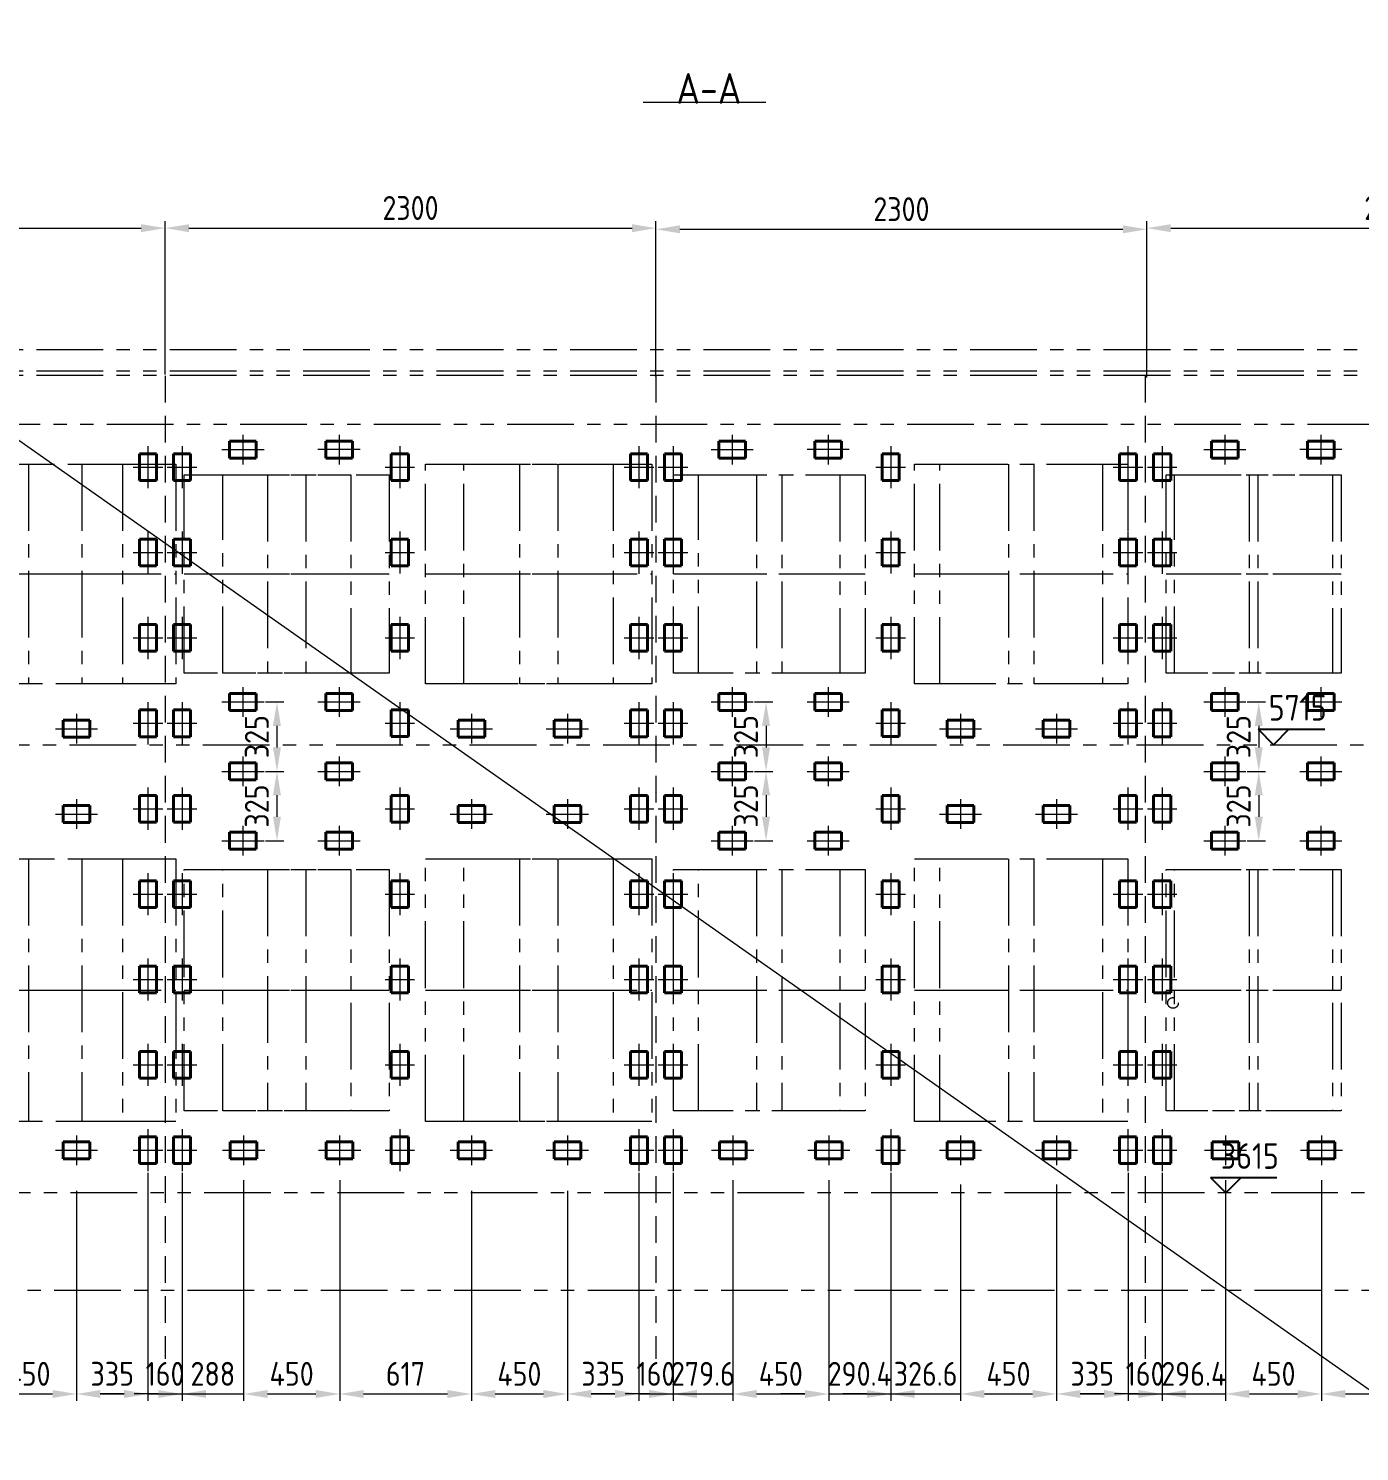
# Model space of a CAD drawing. Header units: millimetres. Extents: x 52110 to 400893, y -153728 to 31997.
# Drawn here: x 219221 to 225457, y -98091 to -91424 of the extents above; entities that cross this region are included whole.
import ezdxf
from ezdxf.enums import TextEntityAlignment as Align

# ---------------------------------------------------------------- set-up
doc = ezdxf.new("R2010")
doc.units = ezdxf.units.MM
doc.header["$LTSCALE"] = 500
for name, pattern in [('CENTER', [2, 1.25, -0.25, 0.25, -0.25]), ('DASHED2', [0.375, 0.25, -0.125]), ('PHANTOM2', [1.25, 0.625, -0.125, 0.125, -0.125, 0.125, -0.125])]:
    doc.linetypes.add(name, pattern=pattern)
for name, color, linetype, lineweight in [('2D', 4, 'PHANTOM2', 20), ('BIAOZHU', 3, 'Continuous', 25), ('SHI', 7, 'Continuous', 40), ('WEN', 3, 'Continuous', 20), ('XU', 6, 'DASHED2', 20), ('ZHONG', 1, 'CENTER', 20)]:
    doc.layers.add(name, color=color, linetype=linetype, lineweight=lineweight)
doc.styles.add('GB', font='gbenor.shx', dxfattribs={"bigfont": 'gbcbig.shx'})
doc.dimstyles.new('ISO-25$0', dxfattribs={"dimscale": 40, "dimtxt": 3.5, "dimasz": 3.5, "dimexe": 1, "dimexo": 0.2, "dimgap": 1.2, "dimtad": 1, "dimtoh": 1, "dimdec": 1, "dimzin": 9, "dimdsep": 46, "dimtxsty": 'GB', "dimcen": 0, "dimclrd": 3, "dimclre": 3, "dimclrt": 256, "dimadec": 0, "dimazin": 2, "dimtfac": 1, "dimtdec": 1, "dimtix": 1, "dimtmove": 0, "dimatfit": 3, "dimldrblk": 'DOTSMALL', "dimfxl": 0, "dimlwd": -1, "dimlwe": 20, "dimarcsym": 0})

# ---------------------------------------------------------------- blocks, each defined once
blk = doc.blocks.new('正标高')
at = {"layer": 'BIAOZHU'}
for p, q in [((-2.4, 2.4), (8, 2.4)), ((-2.4, 2.4), (0, 0)), ((2.4, 2.4), (0, 0))]:
    blk.add_line(p, q, dxfattribs=at)
at = {"layer": 'BIAOZHU', "style": 'GB'}
blk.add_attdef('1000', (-0.7624, 3.76), '', height=4, dxfattribs=at)
at = {"layer": 'BIAOZHU', "style": 'GB', "flags": 10}
blk.add_attdef('+', (-3.12, 3.76), '', height=4, dxfattribs=at)
blk = doc.blocks.new('A$C757A3AD5')
at = {"layer": '2D'}
for points in [[(1020, 3140), (1900, 3140), (1900, 2110), (1020, 2110)], [(-110, 3090), (670, 3090), (670, 2160), (-110, 2160)], [(1020, 1290), (1900, 1290), (1900, 60), (1020, 60)], [(-110, 1240), (670, 1240), (670, 110), (-110, 110)]]:
    blk.add_lwpolyline(points, close=True, dxfattribs=at)
at = {"layer": 'ZHONG', "color": 1, "ltscale": 0.5}
for p, q in [((1460, 3140), (1460, 2110)), ((280, 3090), (280, 2160)), ((-110, 2625), (670, 2625)), ((1020, 2625), (1900, 2625)), ((1460, 1290), (1460, 60)), ((280, 1240), (280, 110)), ((-110, 675), (670, 675)), ((1020, 675), (1900, 675))]:
    blk.add_line(p, q, dxfattribs=at)
blk = doc.blocks.new('A$C35DD0C39')
at = {"layer": '2D'}
for p, q in [((21486, 4416), (296, 4416)), ((21486, 4316), (0, 4316)), ((21486, 4296), (296, 4296)), ((21191, 4066), (296, 4066)), ((703, 2566), (20730.9, 2566)), ((21021, 466), (470, 466)), ((6, 10), (21491, 10))]:
    blk.add_line(p, q, dxfattribs=at)
at = {"layer": 'SHI'}
ref = blk.add_blockref('正标高', (13620.5, 466), dxfattribs=dict(at, xscale=30, yscale=30, zscale=30))
ref.add_attrib('1000', '3615', (13597.6, 578.8), dxfattribs={"layer": 'BIAOZHU', "height": 120, "style": 'GB'})
at = {"layer": 'WEN'}
for p in [(6801, 741), (9031, 741), (11261, 741), (13491, 741)]:
    blk.add_blockref('A$C757A3AD5', p, dxfattribs=at)
at = {"layer": 'WEN', "style": 'GB'}
blk.add_text('A-A', height=144, dxfattribs=at).set_placement((11199, 5640.7), align=Align.MIDDLE)
blk = doc.blocks.new('A$C5B802F15')
at = {"layer": 'SHI', "color": 3}
for p, q in [((3680.1, 2810.6), (3760.1, 2810.6)), ((3680.1, 2685.6), (3680.1, 2810.6)), ((3760.1, 2810.6), (3760.1, 2685.6)), ((3760.1, 2685.6), (3680.1, 2685.6))]:
    blk.add_line(p, q, dxfattribs=at)
at = {"layer": 'ZHONG'}
for p, q in [((3720.1, 2846.8), (3720.1, 2649.3)), ((3650.7, 2748.1), (3789.6, 2748.1))]:
    blk.add_line(p, q, dxfattribs=at)
blk = doc.blocks.new('A$C437F63FB')
at = {"layer": 'XU'}
blk.add_line((149.5, 2283.5), (149.5, -2322.7), dxfattribs=at)
at = {"layer": 'WEN'}
for p in [(-3650.7, -893), (-3490.7, -893), (-3650.7, -1293), (-3490.7, -1293), (-3650.7, -1693), (-3490.7, -1693), (-3650.7, -2093), (-3650.7, -2093), (-3490.7, -2093), (-3490.7, -2093), (-3650.7, -2493), (-3490.7, -2493), (-3650.7, -2893), (-3490.7, -2893), (-3650.7, -3293), (-3490.7, -3293), (-3650.7, -3693), (-3490.7, -3693), (-3650.7, -4093), (-3490.7, -4093)]:
    blk.add_blockref('A$C5B802F15', p, dxfattribs=at)
blk = doc.blocks.new('A$C28FB080F')
at = {"layer": 'WEN'}
for p in [(-3650.7, 745.4), (-3650.7, 345.4), (-3650.7, -54.6), (-3650.7, -454.6), (-3650.7, -454.6), (-3650.7, -854.6), (-3650.7, -1254.6), (-3650.7, -1654.6), (-3650.7, -2054.6), (-3650.7, -2454.6)]:
    blk.add_blockref('A$C5B802F15', p, dxfattribs=at)
blk = doc.blocks.new('*D742')
at = {"layer": 'Defpoints', "color": 0}
for p in [(219860.7, -92359.5), (217560.7, -93051.1), (219860.7, -93051.1)]:
    blk.add_point(p, dxfattribs=at)
at = {"layer": 'WEN', "color": 3, "linetype": 'ByBlock', "lineweight": 20}
for p, q in [((217560.7, -93044.7), (217560.7, -92327.5)), ((219860.7, -93044.7), (219860.7, -92327.5))]:
    blk.add_line(p, q, dxfattribs=at)
at = {"layer": 'WEN', "color": 3, "linetype": 'ByBlock'}
blk.add_line((217672.7, -92359.5), (219748.7, -92359.5), dxfattribs=at)
at = {"layer": 'WEN', "color": 3}
for points in [[(217672.7, -92340.9), (217672.7, -92378.2), (217560.7, -92359.5)], [(219748.7, -92340.9), (219748.7, -92378.2), (219860.7, -92359.5)]]:
    blk.add_solid(points, dxfattribs=at)
at = {"layer": 'WEN', "insert": (218710.7, -92265.1), "char_height": 112, "attachment_point": 5, "style": 'GB'}
blk.add_mtext('2300', dxfattribs=at)
blk = doc.blocks.new('_DotSmall')
at = {"color": 0, "linetype": 'ByBlock', "const_width": 0.5}
blk.add_lwpolyline([(-0.0625, 0, 1), (0.0625, 0, 1)], format="xyb", close=True, dxfattribs=at)
blk = doc.blocks.new('*D743')
at = {"layer": 'Defpoints', "color": 0}
for p in [(222160.7, -92359.5), (219860.7, -93051.1), (222160.7, -93060.6)]:
    blk.add_point(p, dxfattribs=at)
at = {"layer": 'WEN', "color": 3, "linetype": 'ByBlock', "lineweight": 20}
for p, q in [((219860.7, -93044.7), (219860.7, -92327.5)), ((222160.7, -93054.2), (222160.7, -92327.5))]:
    blk.add_line(p, q, dxfattribs=at)
at = {"layer": 'WEN', "color": 3, "linetype": 'ByBlock'}
blk.add_line((219972.7, -92359.5), (222048.7, -92359.5), dxfattribs=at)
at = {"layer": 'WEN', "color": 3}
for points in [[(219972.7, -92340.9), (219972.7, -92378.2), (219860.7, -92359.5)], [(222048.7, -92340.9), (222048.7, -92378.2), (222160.7, -92359.5)]]:
    blk.add_solid(points, dxfattribs=at)
at = {"layer": 'WEN', "insert": (221010.7, -92265.1), "char_height": 112, "attachment_point": 5, "style": 'GB'}
blk.add_mtext('2300', dxfattribs=at)
blk = doc.blocks.new('*D745')
at = {"layer": 'Defpoints', "color": 0}
for p in [(224460.7, -92365), (222160.7, -93056.5), (224460.7, -93066)]:
    blk.add_point(p, dxfattribs=at)
at = {"layer": 'WEN', "color": 3, "linetype": 'ByBlock', "lineweight": 20}
for p, q in [((222160.7, -93050.1), (222160.7, -92333)), ((224460.7, -93059.6), (224460.7, -92333))]:
    blk.add_line(p, q, dxfattribs=at)
at = {"layer": 'WEN', "color": 3, "linetype": 'ByBlock'}
blk.add_line((222272.7, -92365), (224348.7, -92365), dxfattribs=at)
at = {"layer": 'WEN', "color": 3}
for points in [[(222272.7, -92346.3), (222272.7, -92383.6), (222160.7, -92365)], [(224348.7, -92346.3), (224348.7, -92383.6), (224460.7, -92365)]]:
    blk.add_solid(points, dxfattribs=at)
at = {"layer": 'WEN', "insert": (223310.7, -92270.6), "char_height": 112, "attachment_point": 5, "style": 'GB'}
blk.add_mtext('2300', dxfattribs=at)
blk = doc.blocks.new('*D746')
at = {"layer": 'Defpoints', "color": 0}
for p in [(226760.7, -92359.5), (224460.7, -93051.1), (226760.7, -93060.6)]:
    blk.add_point(p, dxfattribs=at)
at = {"layer": 'WEN', "color": 3, "linetype": 'ByBlock', "lineweight": 20}
for p, q in [((224460.7, -93044.7), (224460.7, -92327.5)), ((226760.7, -93054.2), (226760.7, -92327.5))]:
    blk.add_line(p, q, dxfattribs=at)
at = {"layer": 'WEN', "color": 3, "linetype": 'ByBlock'}
blk.add_line((224572.7, -92359.5), (226648.7, -92359.5), dxfattribs=at)
at = {"layer": 'WEN', "color": 3}
for points in [[(224572.7, -92340.9), (224572.7, -92378.2), (224460.7, -92359.5)], [(226648.7, -92340.9), (226648.7, -92378.2), (226760.7, -92359.5)]]:
    blk.add_solid(points, dxfattribs=at)
at = {"layer": 'WEN', "insert": (225610.7, -92265.1), "char_height": 112, "attachment_point": 5, "style": 'GB'}
blk.add_mtext('2300', dxfattribs=at)
blk = doc.blocks.new('A$C211F6658')
at = {"layer": 'SHI'}
for p, q in [((-62.5, 40), (-62.5, -40)), ((62.5, 40), (-62.5, 40)), ((62.5, -40), (62.5, 40)), ((-62.5, -40), (62.5, -40))]:
    blk.add_line(p, q, dxfattribs=at)
at = {"layer": 'ZHONG'}
for p, q in [((0, 69.5), (0, -69.5)), ((-98.7, 0), (98.7, 0))]:
    blk.add_line(p, q, dxfattribs=at)
blk = doc.blocks.new('*D780')
at = {"layer": 'Defpoints', "color": 0}
for p in [(218995.7, -96834.5), (219445.7, -96864), (219445.7, -97821.6)]:
    blk.add_point(p, dxfattribs=at)
at = {"layer": 'WEN', "color": 3, "linetype": 'ByBlock', "lineweight": 20}
for p, q in [((218995.7, -96840.9), (218995.7, -97853.6)), ((219445.7, -96870.4), (219445.7, -97853.6))]:
    blk.add_line(p, q, dxfattribs=at)
at = {"layer": 'WEN', "color": 3, "linetype": 'ByBlock'}
blk.add_line((219107.7, -97821.6), (219333.7, -97821.6), dxfattribs=at)
at = {"layer": 'WEN', "color": 3}
for points in [[(219107.7, -97803), (219107.7, -97840.3), (218995.7, -97821.6)], [(219333.7, -97803), (219333.7, -97840.3), (219445.7, -97821.6)]]:
    blk.add_solid(points, dxfattribs=at)
at = {"layer": 'WEN', "insert": (219220.7, -97727.2), "char_height": 112, "attachment_point": 5, "style": 'GB'}
blk.add_mtext('450', dxfattribs=at)
blk = doc.blocks.new('*D781')
at = {"layer": 'Defpoints', "color": 0}
for p in [(219780.7, -96778.3), (219445.7, -96864), (219780.7, -97821.6)]:
    blk.add_point(p, dxfattribs=at)
at = {"layer": 'WEN', "color": 3, "linetype": 'ByBlock', "lineweight": 20}
for p, q in [((219780.7, -96784.7), (219780.7, -97853.6)), ((219445.7, -96870.4), (219445.7, -97853.6))]:
    blk.add_line(p, q, dxfattribs=at)
at = {"layer": 'WEN', "color": 3, "linetype": 'ByBlock'}
blk.add_line((219557.7, -97821.6), (219668.7, -97821.6), dxfattribs=at)
at = {"layer": 'WEN', "color": 3}
for points in [[(219557.7, -97803), (219557.7, -97840.3), (219445.7, -97821.6)], [(219668.7, -97803), (219668.7, -97840.3), (219780.7, -97821.6)]]:
    blk.add_solid(points, dxfattribs=at)
at = {"layer": 'WEN', "insert": (219613.2, -97727.2), "char_height": 112, "attachment_point": 5, "style": 'GB'}
blk.add_mtext('335', dxfattribs=at)
blk = doc.blocks.new('*D782')
at = {"layer": 'Defpoints', "color": 0}
for p in [(219780.7, -96778.3), (219940.7, -96778.3), (219940.7, -97821.6)]:
    blk.add_point(p, dxfattribs=at)
at = {"layer": 'WEN', "color": 3, "linetype": 'ByBlock', "lineweight": 20}
for p, q in [((219780.7, -96784.7), (219780.7, -97853.6)), ((219940.7, -96784.7), (219940.7, -97853.6))]:
    blk.add_line(p, q, dxfattribs=at)
at = {"layer": 'WEN', "color": 3, "linetype": 'ByBlock'}
for p, q in [((219668.7, -97821.6), (219556.7, -97821.6)), ((219780.7, -97821.6), (219940.7, -97821.6)), ((220052.7, -97821.6), (220164.7, -97821.6))]:
    blk.add_line(p, q, dxfattribs=at)
at = {"layer": 'WEN', "color": 3}
for points in [[(219668.7, -97803), (219668.7, -97840.3), (219780.7, -97821.6)], [(220052.7, -97803), (220052.7, -97840.3), (219940.7, -97821.6)]]:
    blk.add_solid(points, dxfattribs=at)
at = {"layer": 'WEN', "insert": (219860.7, -97727.2), "char_height": 112, "attachment_point": 5, "style": 'GB'}
blk.add_mtext('160', dxfattribs=at)
blk = doc.blocks.new('*D783')
at = {"layer": 'Defpoints', "color": 0}
for p in [(219940.7, -96778.3), (220228.8, -96814), (220228.8, -97821.6)]:
    blk.add_point(p, dxfattribs=at)
at = {"layer": 'WEN', "color": 3, "linetype": 'ByBlock', "lineweight": 20}
for p, q in [((219940.7, -96784.7), (219940.7, -97853.6)), ((220228.8, -96820.4), (220228.8, -97853.6))]:
    blk.add_line(p, q, dxfattribs=at)
at = {"layer": 'WEN', "color": 3, "linetype": 'ByBlock'}
for p, q in [((219828.7, -97821.6), (219716.7, -97821.6)), ((219940.7, -97821.6), (220228.8, -97821.6)), ((220340.8, -97821.6), (220452.8, -97821.6))]:
    blk.add_line(p, q, dxfattribs=at)
at = {"layer": 'WEN', "color": 3}
for points in [[(219828.7, -97803), (219828.7, -97840.3), (219940.7, -97821.6)], [(220340.8, -97803), (220340.8, -97840.3), (220228.8, -97821.6)]]:
    blk.add_solid(points, dxfattribs=at)
at = {"layer": 'WEN', "insert": (220084.7, -97727.2), "char_height": 112, "attachment_point": 5, "style": 'GB'}
blk.add_mtext('288', dxfattribs=at)
blk = doc.blocks.new('*D784')
at = {"layer": 'Defpoints', "color": 0}
for p in [(220228.8, -96814), (220678.8, -96814), (220678.8, -97821.6)]:
    blk.add_point(p, dxfattribs=at)
at = {"layer": 'WEN', "color": 3, "linetype": 'ByBlock', "lineweight": 20}
for p, q in [((220228.8, -96820.4), (220228.8, -97853.6)), ((220678.8, -96820.4), (220678.8, -97853.6))]:
    blk.add_line(p, q, dxfattribs=at)
at = {"layer": 'WEN', "color": 3, "linetype": 'ByBlock'}
blk.add_line((220340.8, -97821.6), (220566.8, -97821.6), dxfattribs=at)
at = {"layer": 'WEN', "color": 3}
for points in [[(220340.8, -97803), (220340.8, -97840.3), (220228.8, -97821.6)], [(220566.8, -97803), (220566.8, -97840.3), (220678.8, -97821.6)]]:
    blk.add_solid(points, dxfattribs=at)
at = {"layer": 'WEN', "insert": (220453.8, -97727.2), "char_height": 112, "attachment_point": 5, "style": 'GB'}
blk.add_mtext('450', dxfattribs=at)
blk = doc.blocks.new('*D785')
at = {"layer": 'Defpoints', "color": 0}
for p in [(220678.8, -96814), (221295.7, -96864), (221295.7, -97821.6)]:
    blk.add_point(p, dxfattribs=at)
at = {"layer": 'WEN', "color": 3, "linetype": 'ByBlock', "lineweight": 20}
for p, q in [((220678.8, -96820.4), (220678.8, -97853.6)), ((221295.7, -96870.4), (221295.7, -97853.6))]:
    blk.add_line(p, q, dxfattribs=at)
at = {"layer": 'WEN', "color": 3, "linetype": 'ByBlock'}
blk.add_line((220790.8, -97821.6), (221183.7, -97821.6), dxfattribs=at)
at = {"layer": 'WEN', "color": 3}
for points in [[(220790.8, -97803), (220790.8, -97840.3), (220678.8, -97821.6)], [(221183.7, -97803), (221183.7, -97840.3), (221295.7, -97821.6)]]:
    blk.add_solid(points, dxfattribs=at)
at = {"layer": 'WEN', "insert": (220987.2, -97727.2), "char_height": 112, "attachment_point": 5, "style": 'GB'}
blk.add_mtext('617', dxfattribs=at)
blk = doc.blocks.new('*D786')
at = {"layer": 'Defpoints', "color": 0}
for p in [(221295.7, -96864), (221745.7, -96864), (221745.7, -97821.6)]:
    blk.add_point(p, dxfattribs=at)
at = {"layer": 'WEN', "color": 3, "linetype": 'ByBlock', "lineweight": 20}
for p, q in [((221295.7, -96870.4), (221295.7, -97853.6)), ((221745.7, -96870.4), (221745.7, -97853.6))]:
    blk.add_line(p, q, dxfattribs=at)
at = {"layer": 'WEN', "color": 3, "linetype": 'ByBlock'}
blk.add_line((221407.7, -97821.6), (221633.7, -97821.6), dxfattribs=at)
at = {"layer": 'WEN', "color": 3}
for points in [[(221407.7, -97803), (221407.7, -97840.3), (221295.7, -97821.6)], [(221633.7, -97803), (221633.7, -97840.3), (221745.7, -97821.6)]]:
    blk.add_solid(points, dxfattribs=at)
at = {"layer": 'WEN', "insert": (221520.7, -97727.2), "char_height": 112, "attachment_point": 5, "style": 'GB'}
blk.add_mtext('450', dxfattribs=at)
blk = doc.blocks.new('*D787')
at = {"layer": 'Defpoints', "color": 0}
for p in [(222080.7, -96778.3), (221745.7, -96864), (222080.7, -97821.6)]:
    blk.add_point(p, dxfattribs=at)
at = {"layer": 'WEN', "color": 3, "linetype": 'ByBlock', "lineweight": 20}
for p, q in [((222080.7, -96784.7), (222080.7, -97853.6)), ((221745.7, -96870.4), (221745.7, -97853.6))]:
    blk.add_line(p, q, dxfattribs=at)
at = {"layer": 'WEN', "color": 3, "linetype": 'ByBlock'}
blk.add_line((221857.7, -97821.6), (221968.7, -97821.6), dxfattribs=at)
at = {"layer": 'WEN', "color": 3}
for points in [[(221857.7, -97803), (221857.7, -97840.3), (221745.7, -97821.6)], [(221968.7, -97803), (221968.7, -97840.3), (222080.7, -97821.6)]]:
    blk.add_solid(points, dxfattribs=at)
at = {"layer": 'WEN', "insert": (221913.2, -97727.2), "char_height": 112, "attachment_point": 5, "style": 'GB'}
blk.add_mtext('335', dxfattribs=at)
blk = doc.blocks.new('*D788')
at = {"layer": 'Defpoints', "color": 0}
for p in [(222080.7, -96778.3), (222240.7, -96778.3), (222240.7, -97821.6)]:
    blk.add_point(p, dxfattribs=at)
at = {"layer": 'WEN', "color": 3, "linetype": 'ByBlock', "lineweight": 20}
for p, q in [((222080.7, -96784.7), (222080.7, -97853.6)), ((222240.7, -96784.7), (222240.7, -97853.6))]:
    blk.add_line(p, q, dxfattribs=at)
at = {"layer": 'WEN', "color": 3, "linetype": 'ByBlock'}
for p, q in [((221968.7, -97821.6), (221856.7, -97821.6)), ((222080.7, -97821.6), (222240.7, -97821.6)), ((222352.7, -97821.6), (222464.7, -97821.6))]:
    blk.add_line(p, q, dxfattribs=at)
at = {"layer": 'WEN', "color": 3}
for points in [[(221968.7, -97803), (221968.7, -97840.3), (222080.7, -97821.6)], [(222352.7, -97803), (222352.7, -97840.3), (222240.7, -97821.6)]]:
    blk.add_solid(points, dxfattribs=at)
at = {"layer": 'WEN', "insert": (222160.7, -97727.2), "char_height": 112, "attachment_point": 5, "style": 'GB'}
blk.add_mtext('160', dxfattribs=at)
blk = doc.blocks.new('*D789')
at = {"layer": 'Defpoints', "color": 0}
for p in [(222240.7, -96778.3), (222520.4, -96814), (222520.4, -97821.6)]:
    blk.add_point(p, dxfattribs=at)
at = {"layer": 'WEN', "color": 3, "linetype": 'ByBlock', "lineweight": 20}
for p, q in [((222240.7, -96784.7), (222240.7, -97853.6)), ((222520.4, -96820.4), (222520.4, -97853.6))]:
    blk.add_line(p, q, dxfattribs=at)
at = {"layer": 'WEN', "color": 3, "linetype": 'ByBlock'}
for p, q in [((222128.7, -97821.6), (222016.7, -97821.6)), ((222240.7, -97821.6), (222520.4, -97821.6)), ((222632.4, -97821.6), (222744.4, -97821.6))]:
    blk.add_line(p, q, dxfattribs=at)
at = {"layer": 'WEN', "color": 3}
for points in [[(222128.7, -97803), (222128.7, -97840.3), (222240.7, -97821.6)], [(222632.4, -97803), (222632.4, -97840.3), (222520.4, -97821.6)]]:
    blk.add_solid(points, dxfattribs=at)
at = {"layer": 'WEN', "insert": (222380.6, -97727.2), "char_height": 112, "attachment_point": 5, "style": 'GB'}
blk.add_mtext('279.6', dxfattribs=at)
blk = doc.blocks.new('*D790')
at = {"layer": 'Defpoints', "color": 0}
for p in [(222520.4, -96814), (222970.4, -96814), (222970.4, -97821.6)]:
    blk.add_point(p, dxfattribs=at)
at = {"layer": 'WEN', "color": 3, "linetype": 'ByBlock', "lineweight": 20}
for p, q in [((222520.4, -96820.4), (222520.4, -97853.6)), ((222970.4, -96820.4), (222970.4, -97853.6))]:
    blk.add_line(p, q, dxfattribs=at)
at = {"layer": 'WEN', "color": 3, "linetype": 'ByBlock'}
blk.add_line((222632.4, -97821.6), (222858.4, -97821.6), dxfattribs=at)
at = {"layer": 'WEN', "color": 3}
for points in [[(222632.4, -97803), (222632.4, -97840.3), (222520.4, -97821.6)], [(222858.4, -97803), (222858.4, -97840.3), (222970.4, -97821.6)]]:
    blk.add_solid(points, dxfattribs=at)
at = {"layer": 'WEN', "insert": (222745.4, -97727.2), "char_height": 112, "attachment_point": 5, "style": 'GB'}
blk.add_mtext('450', dxfattribs=at)
blk = doc.blocks.new('*D791')
at = {"layer": 'Defpoints', "color": 0}
for p in [(223260.7, -96778.3), (222970.4, -96814), (223260.7, -97821.6)]:
    blk.add_point(p, dxfattribs=at)
at = {"layer": 'WEN', "color": 3, "linetype": 'ByBlock', "lineweight": 20}
for p, q in [((223260.7, -96784.7), (223260.7, -97853.6)), ((222970.4, -96820.4), (222970.4, -97853.6))]:
    blk.add_line(p, q, dxfattribs=at)
at = {"layer": 'WEN', "color": 3, "linetype": 'ByBlock'}
for p, q in [((222858.4, -97821.6), (222746.4, -97821.6)), ((222970.4, -97821.6), (223260.7, -97821.6)), ((223372.7, -97821.6), (223484.7, -97821.6))]:
    blk.add_line(p, q, dxfattribs=at)
at = {"layer": 'WEN', "color": 3}
for points in [[(222858.4, -97803), (222858.4, -97840.3), (222970.4, -97821.6)], [(223372.7, -97803), (223372.7, -97840.3), (223260.7, -97821.6)]]:
    blk.add_solid(points, dxfattribs=at)
at = {"layer": 'WEN', "insert": (223115.6, -97727.2), "char_height": 112, "attachment_point": 5, "style": 'GB'}
blk.add_mtext('290.4', dxfattribs=at)
blk = doc.blocks.new('*D792')
at = {"layer": 'Defpoints', "color": 0}
for p in [(223260.7, -96778.3), (223587.4, -96834.5), (223587.4, -97821.6)]:
    blk.add_point(p, dxfattribs=at)
at = {"layer": 'WEN', "color": 3, "linetype": 'ByBlock', "lineweight": 20}
for p, q in [((223260.7, -96784.7), (223260.7, -97853.6)), ((223587.4, -96840.9), (223587.4, -97853.6))]:
    blk.add_line(p, q, dxfattribs=at)
at = {"layer": 'WEN', "color": 3, "linetype": 'ByBlock'}
for p, q in [((223148.7, -97821.6), (223036.7, -97821.6)), ((223260.7, -97821.6), (223587.4, -97821.6)), ((223699.4, -97821.6), (223811.4, -97821.6))]:
    blk.add_line(p, q, dxfattribs=at)
at = {"layer": 'WEN', "color": 3}
for points in [[(223148.7, -97803), (223148.7, -97840.3), (223260.7, -97821.6)], [(223699.4, -97803), (223699.4, -97840.3), (223587.4, -97821.6)]]:
    blk.add_solid(points, dxfattribs=at)
at = {"layer": 'WEN', "insert": (223424.1, -97727.2), "char_height": 112, "attachment_point": 5, "style": 'GB'}
blk.add_mtext('326.6', dxfattribs=at)
blk = doc.blocks.new('*D793')
at = {"layer": 'Defpoints', "color": 0}
for p in [(223587.4, -96834.5), (224037.4, -96834.5), (224037.4, -97821.6)]:
    blk.add_point(p, dxfattribs=at)
at = {"layer": 'WEN', "color": 3, "linetype": 'ByBlock', "lineweight": 20}
for p, q in [((223587.4, -96840.9), (223587.4, -97853.6)), ((224037.4, -96840.9), (224037.4, -97853.6))]:
    blk.add_line(p, q, dxfattribs=at)
at = {"layer": 'WEN', "color": 3, "linetype": 'ByBlock'}
blk.add_line((223699.4, -97821.6), (223925.4, -97821.6), dxfattribs=at)
at = {"layer": 'WEN', "color": 3}
for points in [[(223699.4, -97803), (223699.4, -97840.3), (223587.4, -97821.6)], [(223925.4, -97803), (223925.4, -97840.3), (224037.4, -97821.6)]]:
    blk.add_solid(points, dxfattribs=at)
at = {"layer": 'WEN', "insert": (223812.4, -97727.2), "char_height": 112, "attachment_point": 5, "style": 'GB'}
blk.add_mtext('450', dxfattribs=at)
blk = doc.blocks.new('*D794')
at = {"layer": 'Defpoints', "color": 0}
for p in [(224372.4, -96778.3), (224037.4, -96834.5), (224372.4, -97821.6)]:
    blk.add_point(p, dxfattribs=at)
at = {"layer": 'WEN', "color": 3, "linetype": 'ByBlock', "lineweight": 20}
for p, q in [((224372.4, -96784.7), (224372.4, -97853.6)), ((224037.4, -96840.9), (224037.4, -97853.6))]:
    blk.add_line(p, q, dxfattribs=at)
at = {"layer": 'WEN', "color": 3, "linetype": 'ByBlock'}
blk.add_line((224149.4, -97821.6), (224260.4, -97821.6), dxfattribs=at)
at = {"layer": 'WEN', "color": 3}
for points in [[(224149.4, -97803), (224149.4, -97840.3), (224037.4, -97821.6)], [(224260.4, -97803), (224260.4, -97840.3), (224372.4, -97821.6)]]:
    blk.add_solid(points, dxfattribs=at)
at = {"layer": 'WEN', "insert": (224204.9, -97727.2), "char_height": 112, "attachment_point": 5, "style": 'GB'}
blk.add_mtext('335', dxfattribs=at)
blk = doc.blocks.new('*D795')
at = {"layer": 'Defpoints', "color": 0}
for p in [(224372.4, -96778.3), (224532.4, -96778.3), (224532.4, -97821.6)]:
    blk.add_point(p, dxfattribs=at)
at = {"layer": 'WEN', "color": 3, "linetype": 'ByBlock', "lineweight": 20}
for p, q in [((224372.4, -96784.7), (224372.4, -97853.6)), ((224532.4, -96784.7), (224532.4, -97853.6))]:
    blk.add_line(p, q, dxfattribs=at)
at = {"layer": 'WEN', "color": 3, "linetype": 'ByBlock'}
for p, q in [((224260.4, -97821.6), (224148.4, -97821.6)), ((224372.4, -97821.6), (224532.4, -97821.6)), ((224644.4, -97821.6), (224756.4, -97821.6))]:
    blk.add_line(p, q, dxfattribs=at)
at = {"layer": 'WEN', "color": 3}
for points in [[(224260.4, -97803), (224260.4, -97840.3), (224372.4, -97821.6)], [(224644.4, -97803), (224644.4, -97840.3), (224532.4, -97821.6)]]:
    blk.add_solid(points, dxfattribs=at)
at = {"layer": 'WEN', "insert": (224452.4, -97727.2), "char_height": 112, "attachment_point": 5, "style": 'GB'}
blk.add_mtext('160', dxfattribs=at)
blk = doc.blocks.new('*D796')
at = {"layer": 'Defpoints', "color": 0}
for p in [(224532.4, -96778.3), (224828.8, -96814), (224828.8, -97821.6)]:
    blk.add_point(p, dxfattribs=at)
at = {"layer": 'WEN', "color": 3, "linetype": 'ByBlock', "lineweight": 20}
for p, q in [((224532.4, -96784.7), (224532.4, -97853.6)), ((224828.8, -96820.4), (224828.8, -97853.6))]:
    blk.add_line(p, q, dxfattribs=at)
at = {"layer": 'WEN', "color": 3, "linetype": 'ByBlock'}
for p, q in [((224420.4, -97821.6), (224308.4, -97821.6)), ((224532.4, -97821.6), (224828.8, -97821.6)), ((224940.8, -97821.6), (225052.8, -97821.6))]:
    blk.add_line(p, q, dxfattribs=at)
at = {"layer": 'WEN', "color": 3}
for points in [[(224420.4, -97803), (224420.4, -97840.3), (224532.4, -97821.6)], [(224940.8, -97803), (224940.8, -97840.3), (224828.8, -97821.6)]]:
    blk.add_solid(points, dxfattribs=at)
at = {"layer": 'WEN', "insert": (224680.6, -97727.2), "char_height": 112, "attachment_point": 5, "style": 'GB'}
blk.add_mtext('296.4', dxfattribs=at)
blk = doc.blocks.new('*D797')
at = {"layer": 'Defpoints', "color": 0}
for p in [(224828.8, -96814), (225278.8, -96814), (225278.8, -97821.6)]:
    blk.add_point(p, dxfattribs=at)
at = {"layer": 'WEN', "color": 3, "linetype": 'ByBlock', "lineweight": 20}
for p, q in [((224828.8, -96820.4), (224828.8, -97853.6)), ((225278.8, -96820.4), (225278.8, -97853.6))]:
    blk.add_line(p, q, dxfattribs=at)
at = {"layer": 'WEN', "color": 3, "linetype": 'ByBlock'}
blk.add_line((224940.8, -97821.6), (225166.8, -97821.6), dxfattribs=at)
at = {"layer": 'WEN', "color": 3}
for points in [[(224940.8, -97803), (224940.8, -97840.3), (224828.8, -97821.6)], [(225166.8, -97803), (225166.8, -97840.3), (225278.8, -97821.6)]]:
    blk.add_solid(points, dxfattribs=at)
at = {"layer": 'WEN', "insert": (225053.8, -97727.2), "char_height": 112, "attachment_point": 5, "style": 'GB'}
blk.add_mtext('450', dxfattribs=at)
blk = doc.blocks.new('*D798')
at = {"layer": 'Defpoints', "color": 0}
for p in [(225278.8, -96814), (225895.7, -96864), (225895.7, -97821.6)]:
    blk.add_point(p, dxfattribs=at)
at = {"layer": 'WEN', "color": 3, "linetype": 'ByBlock', "lineweight": 20}
for p, q in [((225278.8, -96820.4), (225278.8, -97853.6)), ((225895.7, -96870.4), (225895.7, -97853.6))]:
    blk.add_line(p, q, dxfattribs=at)
at = {"layer": 'WEN', "color": 3, "linetype": 'ByBlock'}
blk.add_line((225390.8, -97821.6), (225783.7, -97821.6), dxfattribs=at)
at = {"layer": 'WEN', "color": 3}
for points in [[(225390.8, -97803), (225390.8, -97840.3), (225278.8, -97821.6)], [(225783.7, -97803), (225783.7, -97840.3), (225895.7, -97821.6)]]:
    blk.add_solid(points, dxfattribs=at)
at = {"layer": 'WEN', "insert": (225587.2, -97727.2), "char_height": 112, "attachment_point": 5, "style": 'GB'}
blk.add_mtext('617', dxfattribs=at)
blk = doc.blocks.new('*D1024')
at = {"layer": 'Defpoints', "color": 0}
for p in [(220324.5, -94579.5), (220324.5, -94904.5), (220384.9, -94904.5)]:
    blk.add_point(p, dxfattribs=at)
at = {"layer": 'WEN', "color": 3, "linetype": 'ByBlock', "lineweight": 20}
for p, q in [((220330.9, -94579.5), (220416.9, -94579.5)), ((220330.9, -94904.5), (220416.9, -94904.5))]:
    blk.add_line(p, q, dxfattribs=at)
at = {"layer": 'WEN', "color": 3, "linetype": 'ByBlock'}
blk.add_line((220384.9, -94691.5), (220384.9, -94792.5), dxfattribs=at)
at = {"layer": 'WEN', "color": 3}
for points in [[(220366.2, -94691.5), (220403.5, -94691.5), (220384.9, -94579.5)], [(220366.2, -94792.5), (220403.5, -94792.5), (220384.9, -94904.5)]]:
    blk.add_solid(points, dxfattribs=at)
at = {"layer": 'WEN', "insert": (220290.5, -94742), "char_height": 112, "attachment_point": 5, "rotation": 90, "style": 'GB'}
blk.add_mtext('325', dxfattribs=at)
blk = doc.blocks.new('*D1025')
at = {"layer": 'Defpoints', "color": 0}
for p in [(220324.5, -94904.5), (220324.5, -95229.5), (220384.9, -95229.5)]:
    blk.add_point(p, dxfattribs=at)
at = {"layer": 'WEN', "color": 3, "linetype": 'ByBlock', "lineweight": 20}
for p, q in [((220330.9, -94904.5), (220416.9, -94904.5)), ((220330.9, -95229.5), (220416.9, -95229.5))]:
    blk.add_line(p, q, dxfattribs=at)
at = {"layer": 'WEN', "color": 3, "linetype": 'ByBlock'}
blk.add_line((220384.9, -95016.5), (220384.9, -95117.5), dxfattribs=at)
at = {"layer": 'WEN', "color": 3}
for points in [[(220366.2, -95016.5), (220403.5, -95016.5), (220384.9, -94904.5)], [(220366.2, -95117.5), (220403.5, -95117.5), (220384.9, -95229.5)]]:
    blk.add_solid(points, dxfattribs=at)
at = {"layer": 'WEN', "insert": (220290.5, -95067), "char_height": 112, "attachment_point": 5, "rotation": 90, "style": 'GB'}
blk.add_mtext('325', dxfattribs=at)
blk = doc.blocks.new('*D1026')
at = {"layer": 'Defpoints', "color": 0}
for p in [(222616.1, -94579.5), (222616.1, -94904.5), (222676.5, -94904.5)]:
    blk.add_point(p, dxfattribs=at)
at = {"layer": 'WEN', "color": 3, "linetype": 'ByBlock', "lineweight": 20}
for p, q in [((222622.5, -94579.5), (222708.5, -94579.5)), ((222622.5, -94904.5), (222708.5, -94904.5))]:
    blk.add_line(p, q, dxfattribs=at)
at = {"layer": 'WEN', "color": 3, "linetype": 'ByBlock'}
blk.add_line((222676.5, -94691.5), (222676.5, -94792.5), dxfattribs=at)
at = {"layer": 'WEN', "color": 3}
for points in [[(222657.8, -94691.5), (222695.2, -94691.5), (222676.5, -94579.5)], [(222657.8, -94792.5), (222695.2, -94792.5), (222676.5, -94904.5)]]:
    blk.add_solid(points, dxfattribs=at)
at = {"layer": 'WEN', "insert": (222582.1, -94742), "char_height": 112, "attachment_point": 5, "rotation": 90, "style": 'GB'}
blk.add_mtext('325', dxfattribs=at)
blk = doc.blocks.new('*D1027')
at = {"layer": 'Defpoints', "color": 0}
for p in [(222616.1, -94904.5), (222616.1, -95229.5), (222676.5, -95229.5)]:
    blk.add_point(p, dxfattribs=at)
at = {"layer": 'WEN', "color": 3, "linetype": 'ByBlock', "lineweight": 20}
for p, q in [((222622.5, -94904.5), (222708.5, -94904.5)), ((222622.5, -95229.5), (222708.5, -95229.5))]:
    blk.add_line(p, q, dxfattribs=at)
at = {"layer": 'WEN', "color": 3, "linetype": 'ByBlock'}
blk.add_line((222676.5, -95016.5), (222676.5, -95117.5), dxfattribs=at)
at = {"layer": 'WEN', "color": 3}
for points in [[(222657.8, -95016.5), (222695.2, -95016.5), (222676.5, -94904.5)], [(222657.8, -95117.5), (222695.2, -95117.5), (222676.5, -95229.5)]]:
    blk.add_solid(points, dxfattribs=at)
at = {"layer": 'WEN', "insert": (222582.1, -95067), "char_height": 112, "attachment_point": 5, "rotation": 90, "style": 'GB'}
blk.add_mtext('325', dxfattribs=at)
blk = doc.blocks.new('*D1028')
at = {"layer": 'Defpoints', "color": 0}
for p in [(224924.5, -94579.5), (224924.5, -94904.5), (224984.9, -94904.5)]:
    blk.add_point(p, dxfattribs=at)
at = {"layer": 'WEN', "color": 3, "linetype": 'ByBlock', "lineweight": 20}
for p, q in [((224930.9, -94579.5), (225016.9, -94579.5)), ((224930.9, -94904.5), (225016.9, -94904.5))]:
    blk.add_line(p, q, dxfattribs=at)
at = {"layer": 'WEN', "color": 3, "linetype": 'ByBlock'}
blk.add_line((224984.9, -94691.5), (224984.9, -94792.5), dxfattribs=at)
at = {"layer": 'WEN', "color": 3}
for points in [[(224966.2, -94691.5), (225003.5, -94691.5), (224984.9, -94579.5)], [(224966.2, -94792.5), (225003.5, -94792.5), (224984.9, -94904.5)]]:
    blk.add_solid(points, dxfattribs=at)
at = {"layer": 'WEN', "insert": (224890.5, -94742), "char_height": 112, "attachment_point": 5, "rotation": 90, "style": 'GB'}
blk.add_mtext('325', dxfattribs=at)
blk = doc.blocks.new('*D1029')
at = {"layer": 'Defpoints', "color": 0}
for p in [(224924.5, -94904.5), (224924.5, -95229.5), (224984.9, -95229.5)]:
    blk.add_point(p, dxfattribs=at)
at = {"layer": 'WEN', "color": 3, "linetype": 'ByBlock', "lineweight": 20}
for p, q in [((224930.9, -94904.5), (225016.9, -94904.5)), ((224930.9, -95229.5), (225016.9, -95229.5))]:
    blk.add_line(p, q, dxfattribs=at)
at = {"layer": 'WEN', "color": 3, "linetype": 'ByBlock'}
blk.add_line((224984.9, -95016.5), (224984.9, -95117.5), dxfattribs=at)
at = {"layer": 'WEN', "color": 3}
for points in [[(224966.2, -95016.5), (225003.5, -95016.5), (224984.9, -94904.5)], [(224966.2, -95117.5), (225003.5, -95117.5), (224984.9, -95229.5)]]:
    blk.add_solid(points, dxfattribs=at)
at = {"layer": 'WEN', "insert": (224890.5, -95067), "char_height": 112, "attachment_point": 5, "rotation": 90, "style": 'GB'}
blk.add_mtext('325', dxfattribs=at)

msp = doc.modelspace()

# ---------------------------------------------------------------- linework, layer by layer
at = {"layer": '2D'}
for p, q in [((232695.73524, -92929.54676), (211505.73524, -92929.54676)), ((232695.73524, -93029.54676), (211209.73524, -93029.54676)), ((232695.73524, -93049.54676), (211505.73524, -93049.54676)), ((232400.73524, -93279.54676), (211505.73524, -93279.54676)), ((211912.73524, -94779.5401), (231940.67763, -94779.5401)), ((232230.73524, -96879.54676), (211679.73524, -96879.54676)), ((211215.73542, -97335.54676), (232700.73524, -97335.54676))]:
    msp.add_line(p, q, dxfattribs=at)
at = {"layer": 'WEN'}
for p, q in [((205489.78782, -83735.7778), (238729.78782, -107095.7778)), ((222101.41133, -91769.109), (222675.86776, -91769.109))]:
    msp.add_line(p, q, dxfattribs=at)
at = {"layer": 'XU'}
msp.add_circle((224583.11711, -95989.5401), 25, dxfattribs=at)

# ---------------------------------------------------------------- block references
at = {"layer": 'SHI'}
for p in [(220225.73863, -93397.04343), (222517.36566, -93397.04343), (224825.73863, -93397.04343), (220225.73863, -94579.5401), (220675.73863, -94579.5401), (222517.36566, -94579.5401), (222967.36566, -94579.5401), (224825.73863, -94579.5401), (225275.73863, -94579.5401), (219445.73863, -94704.5401), (221295.73863, -94704.5401), (221745.73863, -94704.5401), (223587.36566, -94704.5401), (224037.36566, -94704.5401), (220225.73863, -94904.5401), (220675.73863, -94904.5401), (222517.36566, -94904.5401), (222967.36566, -94904.5401), (224825.73863, -94904.5401), (225275.73863, -94904.5401), (219445.73863, -95104.5401), (221295.73863, -95104.5401), (221745.73863, -95104.5401), (223587.36566, -95104.5401), (224037.36566, -95104.5401), (220225.73863, -95229.5401), (220675.73863, -95229.5401), (222517.36566, -95229.5401), (222967.36566, -95229.5401), (224825.73863, -95229.5401), (225275.73863, -95229.5401), (219445.73863, -96679.54676), (220228.75541, -96679.54676), (220678.75541, -96679.54676), (221295.73863, -96679.54676), (221745.73863, -96679.54676), (222520.38244, -96679.54676), (222970.38244, -96679.54676), (223587.36566, -96679.54676), (224037.36566, -96679.54676), (224828.75541, -96679.54676), (225278.75541, -96679.54676)]:
    msp.add_blockref('A$C211F6658', p, dxfattribs=at)
at = {"layer": 'SHI', "xscale": -1}
for p in [(220675.73863, -93397.04343), (222967.36566, -93397.04343), (225275.73863, -93397.04343)]:
    msp.add_blockref('A$C211F6658', p, dxfattribs=at)
at = {"layer": 'SHI'}
ref = msp.add_blockref('正标高', (225054.44316, -94779.5401), dxfattribs=dict(at, xscale=30, yscale=30, zscale=30))
ref.add_attrib('1000', '5715', (225031.57116, -94666.7401), dxfattribs={"layer": 'BIAOZHU', "height": 120, "style": 'GB'})
ref = msp.add_blockref('正标高', (224830.23106, -96879.54676), dxfattribs=dict(at, xscale=30, yscale=30, zscale=30))
ref.add_attrib('1000', '3615', (224807.35906, -96766.74676), dxfattribs={"layer": 'BIAOZHU', "height": 120, "style": 'GB'})
at = {"layer": 'WEN'}
for name, p in [('A$C35DD0C39', (211209.73535, -97345.5537)), ('A$C437F63FB', (219711.24863, -95334.62115)), ('A$C437F63FB', (222011.24863, -95334.62115)), ('A$C437F63FB', (224302.87566, -95334.62115)), ('A$C28FB080F', (220891.24871, -96972.98634)), ('A$C28FB080F', (223191.24871, -96972.98634)), ('A$C757A3AD5', (217760.73839, -96604.54012)), ('A$C757A3AD5', (220060.73839, -96604.54012)), ('A$C757A3AD5', (222352.36542, -96604.54012)), ('A$C757A3AD5', (224660.73839, -96604.54012))]:
    msp.add_blockref(name, p, dxfattribs=at)

# ---------------------------------------------------------------- texts
at = {"layer": 'WEN', "style": 'GB'}
msp.add_text('A-A', height=144, dxfattribs=at).set_placement((222408.71135, -91704.88515), align=Align.MIDDLE)

# ---------------------------------------------------------------- dimensions: what is measured, and where the dimension line sits
at = {"layer": 'WEN'}
for base, p1, p2, picture, middle in [((219860.73863, -92359.52336), (217560.73863, -93051.07456), (219860.73863, -93051.07456), '*D742', (218710.73863, -92265.12336)), ((222160.73863, -92359.52336), (219860.73863, -93051.07456), (222160.73863, -93060.59635), '*D743', (221010.73863, -92265.12336)), ((224460.73863, -92364.97513), (222160.73863, -93056.52633), (224460.73863, -93066.04812), '*D745', (223310.73863, -92270.57513)), ((226760.73863, -92359.52336), (224460.73863, -93051.07456), (226760.73863, -93060.59635), '*D746', (225610.73863, -92265.12336)), ((219780.73863, -97821.64292), (219445.73863, -96864.03017), (219780.73863, -96778.28298), '*D781', (219613.23863, -97727.24292)), ((219940.73863, -97821.64292), (219780.73863, -96778.28298), (219940.73863, -96778.28298), '*D782', (219860.73863, -97727.24292)), ((220228.75541, -97821.64292), (219940.73863, -96778.28298), (220228.75541, -96814.03017), '*D783', (220084.74702, -97727.24292)), ((222080.73863, -97821.64292), (221745.73863, -96864.03017), (222080.73863, -96778.28298), '*D787', (221913.23863, -97727.24292)), ((222240.73863, -97821.64292), (222080.73863, -96778.28298), (222240.73863, -96778.28298), '*D788', (222160.73863, -97727.24292)), ((222520.38244, -97821.64292), (222240.73863, -96778.28298), (222520.38244, -96814.03017), '*D789', (222380.56054, -97727.24292)), ((223260.73863, -97821.64292), (222970.38244, -96814.03017), (223260.73863, -96778.28298), '*D791', (223115.56054, -97727.24292)), ((223587.36566, -97821.64292), (223260.73863, -96778.28298), (223587.36566, -96834.5401), '*D792', (223424.05215, -97727.24292)), ((224372.36566, -97821.64292), (224037.36566, -96834.5401), (224372.36566, -96778.28298), '*D794', (224204.86566, -97727.24292)), ((224532.36566, -97821.64292), (224372.36566, -96778.28298), (224532.36566, -96778.28298), '*D795', (224452.36566, -97727.24292)), ((224828.75541, -97821.64292), (224532.36566, -96778.28298), (224828.75541, -96814.03017), '*D796', (224680.56054, -97727.24292)), ((219445.73863, -97821.64292), (218995.73863, -96834.5401), (219445.73863, -96864.03017), '*D780', (219220.73863, -97727.24292)), ((220678.75541, -97821.64292), (220228.75541, -96814.03017), (220678.75541, -96814.03017), '*D784', (220453.75541, -97727.24292)), ((221295.73863, -97821.64292), (220678.75541, -96814.03017), (221295.73863, -96864.03017), '*D785', (220987.24702, -97727.24292)), ((221745.73863, -97821.64292), (221295.73863, -96864.03017), (221745.73863, -96864.03017), '*D786', (221520.73863, -97727.24292)), ((222970.38244, -97821.64292), (222520.38244, -96814.03017), (222970.38244, -96814.03017), '*D790', (222745.38244, -97727.24292)), ((224037.36566, -97821.64292), (223587.36566, -96834.5401), (224037.36566, -96834.5401), '*D793', (223812.36566, -97727.24292)), ((225278.75541, -97821.64292), (224828.75541, -96814.03017), (225278.75541, -96814.03017), '*D797', (225053.75541, -97727.24292)), ((225895.73863, -97821.64292), (225278.75541, -96814.03017), (225895.73863, -96864.03017), '*D798', (225587.24702, -97727.24292))]:
    dim = msp.add_linear_dim(base=base, p1=p1, p2=p2, dimstyle='ISO-25$0', override={"dimscale": 32, "dimtmove": 1, "dimatfit": 0, "dimfxl": 1.25}, dxfattribs=at)
    dim.commit()
    dim.dimension.update_dxf_attribs({"geometry": picture, "text_midpoint": middle})
for base, p1, p2, picture, middle in [((220384.8632, -94904.5401), (220324.47485, -94579.5401), (220324.47485, -94904.5401), '*D1024', (220290.4632, -94742.0401)), ((222676.49022, -94904.5401), (222616.10188, -94579.5401), (222616.10188, -94904.5401), '*D1026', (222582.09022, -94742.0401)), ((224984.8632, -94904.5401), (224924.47485, -94579.5401), (224924.47485, -94904.5401), '*D1028', (224890.4632, -94742.0401)), ((220384.8632, -95229.5401), (220324.47485, -94904.5401), (220324.47485, -95229.5401), '*D1025', (220290.4632, -95067.0401)), ((222676.49022, -95229.5401), (222616.10188, -94904.5401), (222616.10188, -95229.5401), '*D1027', (222582.09022, -95067.0401)), ((224984.8632, -95229.5401), (224924.47485, -94904.5401), (224924.47485, -95229.5401), '*D1029', (224890.4632, -95067.0401))]:
    dim = msp.add_linear_dim(base=base, p1=p1, p2=p2, angle=90, dimstyle='ISO-25$0', override={"dimscale": 32, "dimtmove": 1, "dimatfit": 0, "dimfxl": 1.25}, dxfattribs=at)
    dim.commit()
    dim.dimension.update_dxf_attribs({"geometry": picture, "text_midpoint": middle})

doc.saveas('drawing.dxf')
